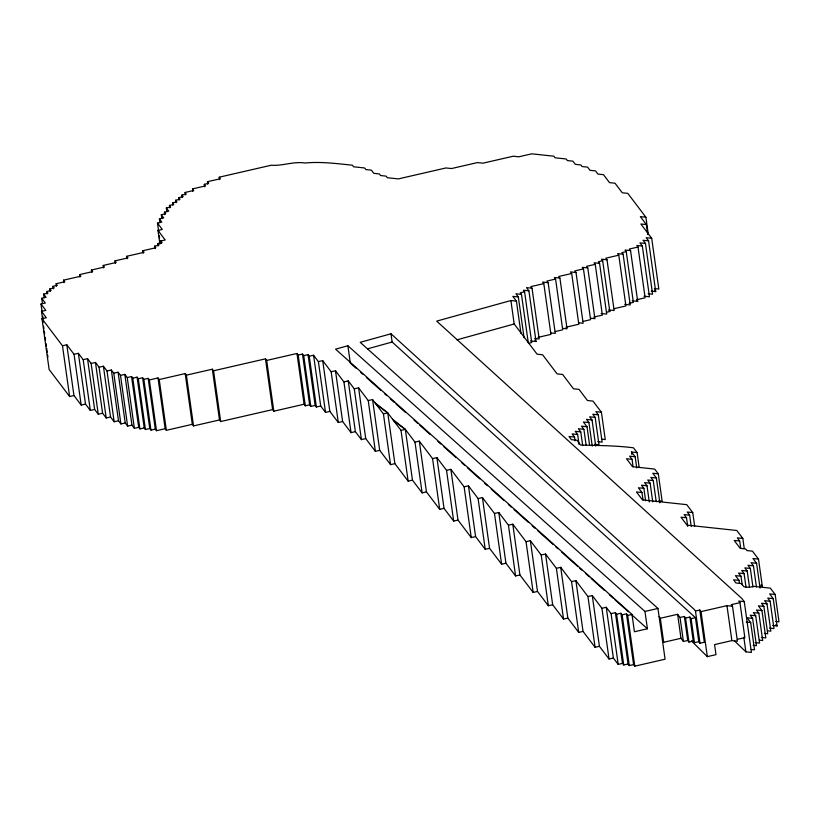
<?xml version="1.0" encoding="UTF-8"?>
<svg xmlns="http://www.w3.org/2000/svg" width="820" height="820" viewBox="0 0 820 820"><rect width="100%" height="100%" fill="white"/><g stroke="black" fill="none" stroke-linecap="round" stroke-linejoin="round"><path stroke-width="1.23" d="M347.875 345.743L335.564 349.156L631.995 614.426L634.424 631.759L647.41 628.776L644.971 611.443L347.875 345.743L350.314 363.086L356.023 368.19M695.473 611.033L699.798 610.039L704.329 642.265L700.003 643.259L695.473 611.033L694.263 609.444L390.986 333.791L360.195 342.329L657.947 608.45L665.082 659.208L634.793 666.178L633.593 664.589L626.459 613.832L622.134 614.826L620.924 613.237L616.599 614.231L615.389 612.643L611.064 613.637L606.246 607.271L601.921 608.266L592.276 595.545L587.95 596.54L575.896 580.642L571.56 581.636L560.716 567.327L556.39 568.322L545.536 554.012L541.21 555.007L530.366 540.688L526.04 541.682L512.777 524.195L508.451 525.189L498.806 512.469L494.48 513.463L482.426 497.566L478.101 498.56L468.456 485.84L464.13 486.834L450.867 469.337L446.541 470.331L436.896 457.611L432.57 458.605L419.307 441.119L414.981 442.113L405.336 429.393L392.565 419.256M520.956 333.33L516.426 301.135L510.891 300.54L436.681 321.122L741.864 598.497L744.273 601.675L751.407 652.433L745.872 651.838L734.812 641.168M367.514 348.848L392.144 342.022L695.421 617.665L698.794 641.67L700.003 643.259M457.006 339.839L514.191 323.982L537.1 354.199L542.625 354.793L557.098 373.879L562.622 374.473L573.477 388.782L579.012 389.377L587.448 400.508L592.983 401.103L601.419 412.234L605.252 439.551L601.941 439.192M219.565 179.672L219.217 177.192L271.256 165.23C282.603 166.132 293.611 161.171 305.019 163.016C320.671 161.478 336.548 163.59 352.395 165.199L353.594 166.788L364.664 167.977L365.874 169.566L371.398 170.16L373.817 173.338L379.342 173.932L380.552 175.531L386.087 176.126L387.286 177.714L398.356 178.903L445.947 167.957L451.482 168.551L477.435 162.585L482.97 163.18L513.258 156.21L518.793 156.804L531.77 153.822L553.9 156.21L555.109 157.799L566.169 158.988L567.378 160.576L572.903 161.171L575.322 164.349L580.847 164.943L582.056 166.532L587.591 167.136L590 170.314L595.535 170.909L597.944 174.086L603.479 174.68L609.506 182.635L615.031 183.229L622.267 192.772L627.802 193.366L645.883 217.218L648.323 234.551M207.767 184.203L207.419 181.722L220.395 178.739L219.217 177.192M204.641 186.786L204.293 184.315L208.618 183.321L207.419 181.722M192.864 191.367L192.515 188.887L205.502 185.904L204.293 184.315M185.422 194.945L185.074 192.464L193.725 190.476L192.515 188.887M182.296 197.528L181.948 195.058L186.273 194.053L185.074 192.464M179.18 200.111L178.832 197.64L183.157 196.646L181.948 195.058M176.054 202.694L175.705 200.223L180.031 199.229L178.832 197.64M172.938 205.287L172.589 202.806L176.915 201.812L175.705 200.223M169.812 207.87L169.463 205.389L173.789 204.395L172.589 202.806M166.87 211.693L166.347 207.983L170.673 206.978L169.463 205.389M164.779 214.625L164.43 212.154L168.756 211.16L166.347 207.983M161.827 218.448L161.304 214.737L165.63 213.743L164.43 212.154M159.91 222.63L159.387 218.909L163.723 217.915L161.304 214.737M158.69 231.752L157.471 223.091L161.806 222.097L159.387 218.909M159.89 244.063L157.973 230.44L162.298 229.446L157.471 223.091M161.222 243.458L160.874 240.977L165.199 239.983L157.973 230.44M158.106 246.041L157.758 243.56L162.083 242.566L160.874 240.977M154.98 248.624L154.631 246.154L158.957 245.159L157.758 243.56M143.213 253.206L142.864 250.725L155.841 247.742L154.631 246.154M127.11 258.772L126.762 256.291L144.064 252.314L142.864 250.725M115.333 263.343L114.984 260.873L127.961 257.89L126.762 256.291M103.556 267.925L103.207 265.444L116.194 262.462L114.984 260.873M91.778 272.496L91.43 270.016L104.417 267.033L103.207 265.444M80.011 277.068L79.663 274.597L92.639 271.615L91.43 270.016M63.909 282.644L63.56 280.163L80.862 276.186L79.663 274.597M56.457 286.221L56.108 283.74L64.759 281.752L63.56 280.163M53.341 288.804L52.992 286.334L57.318 285.339L56.108 283.74M50.215 291.387L49.866 288.917L54.192 287.922L52.992 286.334M47.099 293.98L46.75 291.5L51.076 290.505L49.866 288.917M44.147 297.803L43.624 294.083L47.95 293.088L46.75 291.5M42.404 303.215L41.707 298.265L46.033 297.27L43.624 294.083M42.22 312.697L41 304.025L45.325 303.031L41.707 298.265M43.06 322.526L41.492 311.385L45.817 310.39L41 304.025M633.593 664.589L629.268 665.584L628.058 663.995L623.733 664.989L622.524 663.39L618.198 664.395L613.38 658.029L609.055 659.024L599.41 646.303L595.084 647.298L583.03 631.4L578.694 632.394L567.85 618.085L563.524 619.079L552.67 604.76L548.344 605.755L537.5 591.445L533.174 592.44L519.911 574.953L515.585 575.947L505.94 563.227L501.614 564.221L489.56 548.313L485.225 549.318L475.59 536.587L471.254 537.592L458.001 520.095L453.675 521.089L444.03 508.369L439.704 509.363L426.441 491.877L422.115 492.871L412.47 480.151L408.145 481.145L394.881 463.648L390.556 464.643L379.701 450.334L375.375 451.328L365.73 438.608L361.405 439.602L355.378 431.648L351.052 432.642L342.616 421.511L338.291 422.515L329.845 411.384L325.519 412.378L320.702 406.013L316.377 407.007L315.167 405.418L310.841 406.412L309.632 404.824L305.306 405.818L304.107 404.229L273.818 411.189L272.609 409.6L220.693 421.541L219.483 419.953L193.52 425.918L192.321 424.329L166.357 430.305L165.148 428.706L156.497 430.705L155.298 429.106L150.962 430.11L149.763 428.511L145.437 429.506L144.228 427.917L139.902 428.911L138.693 427.322L134.367 428.317L131.958 425.139L127.633 426.133L125.224 422.956L120.899 423.95L118.48 420.773L114.154 421.767L110.536 416.99L106.21 417.985L102.592 413.218L98.267 414.213L94.648 409.446L90.323 410.441L85.505 404.075L81.18 405.07L73.944 395.527L69.618 396.521L49.128 369.492L41.994 318.734L46.32 317.74L41.492 311.385M41.994 318.734L62.484 345.773L66.809 344.779L74.046 354.312L81.18 405.07M74.046 354.312L78.371 353.317L83.189 359.683L90.323 410.441M83.189 359.683L87.525 358.688L91.133 363.455L98.267 414.213M91.133 363.455L95.458 362.46L99.076 367.237L106.21 417.985M99.076 367.237L103.402 366.232L107.02 371.009L114.154 421.767M637.693 301.37L636.484 299.782L645.135 297.793L638.011 247.035L629.35 249.024L630.559 250.623L637.693 301.37L632.159 300.776M107.02 371.009L111.346 370.015L113.765 373.192L120.899 423.95M629.043 303.369L633.368 302.375L626.234 251.617L621.909 252.611L623.108 254.2L630.242 304.958L624.707 304.363M614.016 308.689L625.916 305.952L618.782 255.194L605.806 258.177L607.005 259.766L614.139 310.524L608.614 309.929L609.813 311.518L606.574 312.266M113.765 373.192L118.09 372.198L120.499 375.375L127.633 426.133M609.813 311.518L602.679 260.76L598.354 261.754L599.563 263.353L606.697 314.101L601.162 313.506M593.711 317.094L602.372 315.095L595.238 264.347L586.577 266.336L587.786 267.925L594.92 318.683L590.492 318.201M120.499 375.375L124.824 374.381L127.233 377.559L134.367 428.317M583.02 321.419L590.595 319.677L583.461 268.919L574.81 270.907L576.009 272.496L583.143 323.254L578.715 322.783M565.841 327.231L578.817 324.248L571.683 273.49L558.707 276.483L559.906 278.072L567.04 328.83L562.622 328.348M127.233 377.559L131.559 376.564L132.768 378.163L139.902 428.911M555.14 331.557L562.715 329.824L555.581 279.066L546.93 281.055L548.139 282.644L555.273 333.402L550.845 332.92M132.768 378.163L137.094 377.159L138.303 378.758L145.437 429.506M537.961 337.379L550.938 334.396L543.814 283.638L530.827 286.621L532.036 288.209L539.17 338.967L534.742 338.496M138.303 378.758L142.629 377.764L143.838 379.352L150.962 430.11M143.838 379.352L148.164 378.358L149.363 379.947L156.497 430.705M528.47 343.293L531.719 342.555L524.585 291.797L520.259 292.791L521.469 294.38L528.254 342.657M149.363 379.947L158.014 377.958L159.224 379.547L166.357 430.305M159.224 379.547L185.187 373.571L186.386 375.16L193.52 425.918M186.386 375.16L212.349 369.195L213.559 370.784L220.693 421.541M213.559 370.784L265.475 358.842L266.684 360.441L273.818 411.189M266.684 360.441L296.973 353.471L298.172 355.06L305.306 405.818M298.172 355.06L302.498 354.066L303.707 355.654L310.841 406.412M303.707 355.654L308.033 354.66L309.242 356.249L316.377 407.007M309.242 356.249L313.568 355.255L318.385 361.62L325.519 412.378M318.385 361.62L322.711 360.626L331.157 371.757L338.291 422.515M331.157 371.757L335.482 370.763L343.918 381.894L351.052 432.642M343.918 381.894L348.244 380.89L354.271 388.844L361.405 439.602M354.271 388.844L358.596 387.85L368.241 400.57L375.375 451.328M368.241 400.57L372.567 399.576L383.422 413.885L390.556 464.643M383.422 413.885L387.747 412.89L401.011 430.387L408.145 481.145M401.011 430.387L405.336 429.393L412.47 480.151M626.459 613.832L627.669 615.42L631.995 614.426M644.971 611.443L657.947 608.45M659.106 616.681L660.315 618.27L677.617 614.293L680.026 617.47L683.409 641.476L687.734 640.481L688.933 642.07L693.259 641.076L694.468 642.665L698.794 641.67M699.798 610.039L701.008 611.628L726.961 605.652L732.496 606.246L737.405 641.209L731.881 640.615L714.568 644.592L715.983 654.657L707.332 656.646L691.393 640.861M737.282 639.364L744.857 637.622L739.947 602.669L731.286 604.658L732.496 606.246M680.026 617.47L684.362 616.476L685.561 618.065L688.933 642.07M685.561 618.065L689.886 617.07L691.096 618.659L694.468 642.665M691.096 618.659L695.421 617.665M662.478 640.686L663.687 642.275L680.989 638.298L683.409 641.476M645.883 217.218L640.348 216.623L646.375 224.577L647.769 234.479M646.375 224.577L640.851 223.973L651.695 238.292L658.829 289.05L654.401 288.568M651.695 238.292L646.16 237.697L648.579 240.875L655.713 291.633L651.285 291.151M648.579 240.875L643.044 240.28L645.453 243.458L652.587 294.216L648.159 293.734M645.453 243.458L639.918 242.863L642.337 246.041L649.471 296.799L643.936 296.204M642.337 246.041L636.802 245.446L638.011 247.035M630.559 250.623L625.024 250.028L626.234 251.617M623.108 254.2L617.583 253.605L618.782 255.194M607.005 259.766L601.48 259.171L602.679 260.76M599.563 263.353L594.028 262.759L595.238 264.347M587.786 267.925L582.251 267.33L583.461 268.919M576.009 272.496L570.484 271.902L571.683 273.49M559.906 278.072L554.381 277.478L555.581 279.066M548.139 282.644L542.604 282.049L543.814 283.638M532.036 288.209L526.501 287.615L528.91 290.803L536.044 341.55L530.509 340.956M528.91 290.803L523.385 290.208L524.585 291.797M521.469 294.38L515.934 293.785L518.342 296.963L524.082 337.819M518.342 296.963L512.808 296.368L516.426 301.135M601.419 412.234L595.884 411.64L598.293 414.817L602.136 442.134L597.708 441.662M598.293 414.817L592.768 414.223L595.176 417.4L599.01 444.717L594.592 444.245M595.176 417.4L589.641 416.806L592.05 419.994L595.72 446.059M592.05 419.994L586.525 419.389L588.934 422.577L592.245 446.162M588.934 422.577L583.399 421.982L587.018 426.748L589.631 445.373M587.018 426.748L581.482 426.154L583.891 429.331L586.167 445.475M583.891 429.331L578.366 428.737L580.775 431.925L582.692 445.578M580.775 431.925L575.24 431.32L577.649 434.508L579.053 444.44M577.649 434.508L572.124 433.913L574.533 437.091L575.056 440.811M574.533 437.091L568.998 436.496L571.407 439.674L576.942 440.268L580.56 445.045C598.169 445.537 615.758 445.547 633.47 447.812L637.089 452.578L639.18 467.482M631.902 454.475L631.554 451.984L637.089 452.578M636.74 467.933L635.172 456.76L629.637 456.166L632.046 459.343L633.101 466.795M632.046 459.343L626.521 458.749L632.548 466.703L654.678 469.081L658.296 473.847L662.13 501.163L658.808 500.805M658.296 473.847L652.761 473.253L656.379 478.029L659.864 502.855M656.379 478.029L650.844 477.435L653.253 480.612L656.226 501.717M653.253 480.612L647.718 480.018L650.137 483.195L652.751 501.819M650.137 483.195L644.602 482.601L647.011 485.778L649.276 501.922M647.011 485.778L641.476 485.184L643.895 488.361L645.637 500.784M643.895 488.361L638.36 487.767L641.978 492.543L643.024 499.995M641.978 492.543L636.443 491.949L642.47 499.892L686.729 504.659L692.756 512.613L694.673 526.266M692.756 512.613L687.221 512.018L689.63 515.196L691.209 526.368M689.63 515.196L684.105 514.601L686.514 517.779L687.734 526.471M686.514 517.779L680.979 517.184L687.006 525.138L736.801 530.489L742.828 538.443L744.222 548.375M742.828 538.443L737.293 537.848L739.701 541.026L740.757 548.477M739.701 541.026L734.177 540.431L740.204 548.385L745.728 548.98L746.938 550.568L752.473 551.163L758.5 559.117L762.333 586.433L760.13 586.187M758.5 559.117L752.965 558.522L756.583 563.289L760.068 588.124M756.583 563.289L751.048 562.694L753.457 565.872L756.429 586.976M753.457 565.872L747.932 565.277L750.341 568.455L752.955 587.079M750.341 568.455L744.806 567.86L747.215 571.048L749.49 587.181M747.215 571.048L741.69 570.453L744.099 573.631L746.015 587.284M744.099 573.631L738.564 573.036L740.972 576.214L742.202 584.906M740.972 576.214L735.448 575.62L739.066 580.386L739.414 582.876M739.066 580.386L733.531 579.791L735.94 582.979L741.475 583.573L743.883 586.751L749.418 587.345L753.744 586.351L770.339 588.135L775.156 594.5L779 621.816L775.679 621.457M775.156 594.5L769.631 593.905L773.25 598.672L777.083 625.988L772.655 625.506M773.25 598.672L767.715 598.077L770.123 601.255L773.967 628.571L769.539 628.099M770.123 601.255L764.588 600.66L767.007 603.838L770.841 631.154L767.52 630.795M767.007 603.838L761.472 603.243L763.881 606.431L767.725 633.737L764.404 633.389M744.273 601.675L738.738 601.08L739.947 602.669M763.881 606.431L758.346 605.836L761.964 610.603L765.808 637.919L761.38 637.437M761.964 610.603L756.429 610.008L758.848 613.186L762.682 640.502L759.361 640.143M758.848 613.186L753.313 612.591L755.722 615.769L759.566 643.085L755.138 642.614M755.722 615.769L750.187 615.174L752.606 618.362L756.44 645.668L753.119 645.319M752.606 618.362L747.071 617.757L750.689 622.534L754.523 649.85L751.202 649.491M746.261 622.052L750.689 622.534M376.185 404.352L387.747 412.89L394.881 463.648M393.774 420.844L405.336 429.393M374.986 402.753L387.747 412.89M360.79 372.454L362.696 374.156M366.499 377.559L380.787 390.33M384.59 393.743L386.497 395.445M390.31 398.848L394.112 402.251M396.019 403.963L405.541 412.47M414.11 420.137L417.923 423.54M419.83 425.252L430.305 434.62M437.921 441.426L440.77 443.979M443.63 446.541L456.012 457.611M461.721 462.716L464.581 465.268M467.441 467.83L479.813 478.9M484.579 483.154L487.439 485.706M491.241 489.12L503.623 500.19M508.379 504.443L511.239 506.996M514.099 509.558L528.377 522.33M532.19 525.733L535.05 528.295M537.899 530.847L553.141 544.47M555.991 547.022L557.897 548.723M561.71 552.137L577.895 566.61M579.801 568.311L581.708 570.023M585.511 573.426L589.324 576.829M591.23 578.53L604.555 590.451M609.322 594.715L613.124 598.118M615.031 599.82L628.366 611.751M632.169 615.154L647.41 628.776M654.503 290.044L655.713 291.633M761.134 584.834L762.333 586.433M775.874 624.399L777.083 625.988M631.554 451.984L635.172 456.76M534.845 339.962L536.044 341.55M743.822 637.253L745.872 651.838M726.961 605.652L731.881 640.615M701.008 611.628L707.332 656.646M689.886 617.07L693.259 641.076M684.362 616.476L687.734 640.481M677.617 614.293L680.989 638.298M660.315 618.27L663.687 642.275M627.669 615.42L634.793 666.178M622.134 614.826L629.268 665.584M620.924 613.237L628.058 663.995M616.599 614.231L623.733 664.989M615.389 612.643L622.524 663.39M611.064 613.637L618.198 664.395M606.246 607.271L613.38 658.029M601.921 608.266L609.055 659.024M592.276 595.545L599.41 646.303M587.95 596.54L595.084 647.298M575.896 580.642L583.03 631.4M571.56 581.636L578.694 632.394M560.716 567.327L567.85 618.085M556.39 568.322L563.524 619.079M510.891 300.54L514.191 323.982M545.536 554.012L552.67 604.76M541.21 555.007L548.344 605.755M530.366 540.688L537.5 591.445M526.04 541.682L533.174 592.44M512.777 524.195L519.911 574.953M508.451 525.189L515.585 575.947M498.806 512.469L505.94 563.227M494.48 513.463L501.614 564.221M482.426 497.566L489.56 548.313M478.101 498.56L485.225 549.318M468.456 485.84L475.59 536.587M464.13 486.834L471.254 537.592M450.867 469.337L458.001 520.095M446.541 470.331L453.675 521.089M436.896 457.611L444.03 508.369M432.57 458.605L439.704 509.363M419.307 441.119L426.441 491.877M414.981 442.113L422.115 492.871M390.986 333.791L392.144 342.022M372.567 399.576L379.701 450.334M358.596 387.85L365.73 438.608M348.244 380.89L355.378 431.648M335.482 370.763L342.616 421.511M322.711 360.626L329.845 411.384M313.568 355.255L320.702 406.013M308.033 354.66L315.167 405.418M302.498 354.066L309.632 404.824M296.973 353.471L304.107 404.229M265.475 358.842L272.609 409.6M212.349 369.195L219.483 419.953M185.187 373.571L192.321 424.329M159.213 235.473L159.562 237.943M159.91 240.424L160.259 242.894M158.014 377.958L165.148 428.706M148.164 378.358L155.298 429.106M142.629 377.764L149.763 428.511M137.094 377.159L144.228 427.917M131.559 376.564L138.693 427.322M124.824 374.381L131.958 425.139M118.09 372.198L125.224 422.956M111.346 370.015L118.48 420.773M103.402 366.232L110.536 416.99M95.458 362.46L102.592 413.218M87.525 358.688L94.648 409.446M78.371 353.317L85.505 404.075M66.809 344.779L73.944 395.527M62.484 345.773L69.618 396.521M42.742 316.407L43.091 318.877M43.583 326.237L43.931 328.717M44.28 331.188L44.628 333.668M45.151 337.379L45.5 339.859M46.022 343.57L46.371 346.04M46.719 348.52L47.232 352.231M47.581 354.711L47.929 357.182"/></g></svg>
